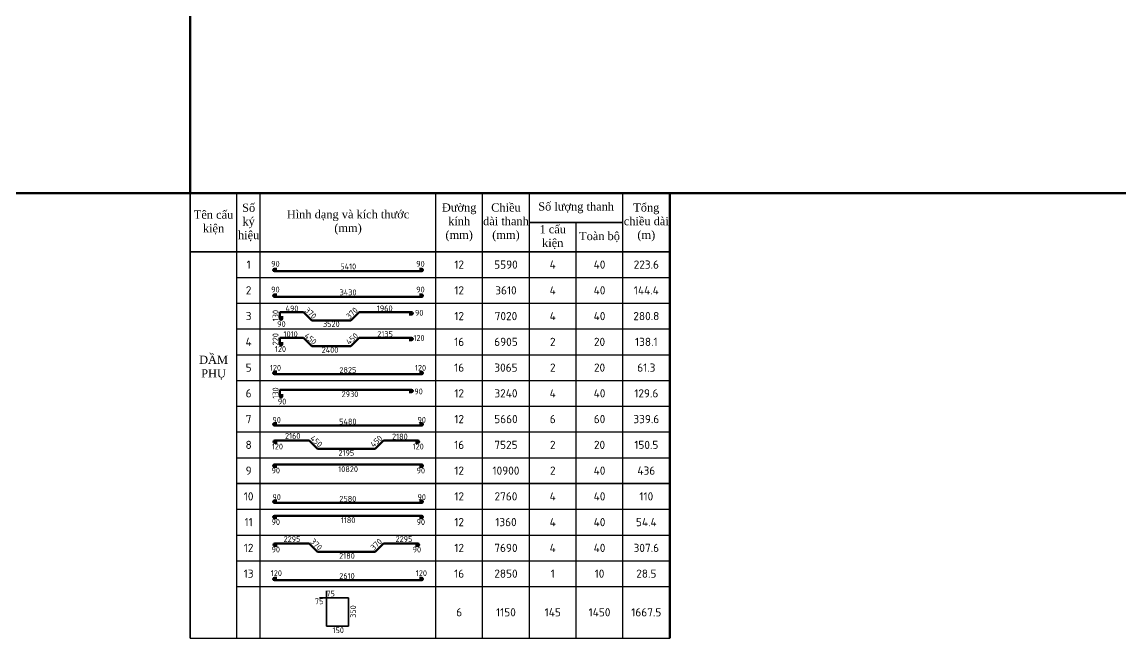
# Model space of a CAD drawing. Header units: millimetres. Extents: x 0 to 4970, y -594 to 1412.
# Drawn here: x 2208.1 to 2677.5, y -50.4 to 212.8 of the extents above; entities that cross this region are included whole.
import ezdxf

# ---------------------------------------------------------------- set-up
doc = ezdxf.new("R2010")
doc.units = ezdxf.units.MM
doc.header["$LTSCALE"] = 0.35
doc.header["$PDMODE"] = 3
doc.layers.get('0').update_dxf_attribs({"lineweight": 50})
for name, color, linetype, lineweight in [('0.35', 7, 'Continuous', 35), ('Cot Dai', 7, 'Continuous', 35), ('Cot thep', 2, 'Continuous', 70), ('Kich Thuoc', 1, 'Continuous', 20), ('Text', 40, 'Continuous', 20)]:
    doc.layers.add(name, color=color, linetype=linetype, lineweight=lineweight)
doc.styles.get("Standard").update_dxf_attribs({"font": 'isocpeur.ttf'})
doc.styles.add('vNTNS', font='times.ttf')
doc.dimstyles.new('Dim50KT', dxfattribs={"dimtxt": 2.5, "dimasz": 1.5, "dimexe": 1.25, "dimexo": 0.625, "dimtad": 1, "dimlfac": 50, "dimtxsty": 'Standard', "dimblk": 'ARCHTICK', "dimcen": 2.5, "dimse1": 1, "dimse2": 1, "dimsd1": 1, "dimsd2": 1, "dimadec": 0, "dimazin": 0, "dimtfac": 1, "dimtmove": 0, "dimatfit": 3, "dimfxl": 1, "dimarcsym": 0})

# ---------------------------------------------------------------- blocks, each defined once
blk = doc.blocks.new('*D682')
at = {"layer": 'Defpoints', "color": 0}
for p in [(2292.82, 110.43), (2402.32, 110.43), (2402.32, 106.45)]:
    blk.add_point(p, dxfattribs=at)
at = {"layer": 'Kich Thuoc', "color": 0, "insert": (2347.57, 108.32), "char_height": 2.5, "attachment_point": 5}
blk.add_mtext('5410', dxfattribs=at)
blk = doc.blocks.new('_ArchTick')
at = {"color": 0, "linetype": 'ByBlock', "const_width": 0.15}
blk.add_lwpolyline([(-0.5, -0.5), (0.5, 0.5)], dxfattribs=at)
blk = doc.blocks.new('*D675')
at = {"layer": 'Defpoints', "color": 0}
for p in [(2315.16, 99.59), (2379.89, 99.59), (2379.89, 95.38)]:
    blk.add_point(p, dxfattribs=at)
at = {"layer": 'Kich Thuoc', "color": 0, "insert": (2347.52, 97.26), "char_height": 2.5, "attachment_point": 5}
blk.add_mtext('3430', dxfattribs=at)
blk = doc.blocks.new('*D676')
at = {"layer": 'Defpoints', "color": 0}
for p in [(2318.36, 55.58), (2318.36, 52.98), (2318.36, 52.98)]:
    blk.add_point(p, dxfattribs=at)
at = {"layer": 'Kich Thuoc', "color": 0, "insert": (2316.49, 54.28), "char_height": 2.5, "attachment_point": 5, "rotation": 90}
blk.add_mtext('130', dxfattribs=at)
blk = doc.blocks.new('*D677')
at = {"layer": 'Defpoints', "color": 0}
for p in [(2292.6, 66.35), (2402.2, 66.35), (2402.2, 62.23)]:
    blk.add_point(p, dxfattribs=at)
at = {"layer": 'Kich Thuoc', "color": 0, "insert": (2347.4, 64.1), "char_height": 2.5, "attachment_point": 5}
blk.add_mtext('2825', dxfattribs=at)
blk = doc.blocks.new('*D678')
at = {"layer": 'Defpoints', "color": 0}
for p in [(2325.42, -12.77), (2368.67, -12.77), (2368.67, -17.15)]:
    blk.add_point(p, dxfattribs=at)
at = {"layer": 'Kich Thuoc', "color": 0, "insert": (2347.04, -15.28), "char_height": 2.5, "attachment_point": 5}
blk.add_mtext('2180', dxfattribs=at)
blk = doc.blocks.new('*D679')
at = {"layer": 'Defpoints', "color": 0}
for p in [(2330.08, -9.23), (2335.28, -14.23), (2335.28, -14.23)]:
    blk.add_point(p, dxfattribs=at)
at = {"layer": 'Kich Thuoc', "color": 0, "insert": (2333.98, -10.38), "char_height": 2.5, "attachment_point": 5, "rotation": 316.1233}
blk.add_mtext('370', dxfattribs=at)
blk = doc.blocks.new('*D680')
at = {"layer": 'Defpoints', "color": 0}
for p in [(2363.44, -9.23), (2358.24, -14.23), (2358.24, -14.23)]:
    blk.add_point(p, dxfattribs=at)
at = {"layer": 'Kich Thuoc', "color": 0, "insert": (2359.54, -10.38), "char_height": 2.5, "attachment_point": 5, "rotation": 43.8767}
blk.add_mtext('370', dxfattribs=at)
blk = doc.blocks.new('*D681')
at = {"layer": 'Defpoints', "color": 0}
for p in [(2325.42, -21.36), (2368.67, -21.36), (2368.67, -25.74)]:
    blk.add_point(p, dxfattribs=at)
at = {"layer": 'Kich Thuoc', "color": 0, "insert": (2347.04, -23.87), "char_height": 2.5, "attachment_point": 5}
blk.add_mtext('2610', dxfattribs=at)
blk = doc.blocks.new('*D683')
at = {"layer": 'Defpoints', "color": 0}
for p in [(2349.78, 92.91), (2376.57, 92.91), (2376.57, 88.56)]:
    blk.add_point(p, dxfattribs=at)
at = {"layer": 'Kich Thuoc', "color": 0, "insert": (2363.18, 90.43), "char_height": 2.5, "attachment_point": 5}
blk.add_mtext('1960', dxfattribs=at)
blk = doc.blocks.new('*D684')
at = {"layer": 'Defpoints', "color": 0}
for p in [(2318.36, 88.66), (2318.36, 86.06), (2318.36, 86.06)]:
    blk.add_point(p, dxfattribs=at)
at = {"layer": 'Kich Thuoc', "color": 0, "insert": (2316.49, 87.36), "char_height": 2.5, "attachment_point": 5, "rotation": 90}
blk.add_mtext('130', dxfattribs=at)
blk = doc.blocks.new('*D685')
at = {"layer": 'Defpoints', "color": 0}
for p in [(2316.13, 88.52), (2330.93, 88.52), (2330.93, 88.52)]:
    blk.add_point(p, dxfattribs=at)
at = {"layer": 'Kich Thuoc', "color": 0, "insert": (2323.53, 90.39), "char_height": 2.5, "attachment_point": 5}
blk.add_mtext('490', dxfattribs=at)
blk = doc.blocks.new('*D686')
at = {"layer": 'Defpoints', "color": 0}
for p in [(2327.62, 89.55), (2332.82, 84.55), (2332.82, 84.55)]:
    blk.add_point(p, dxfattribs=at)
at = {"layer": 'Kich Thuoc', "color": 0, "insert": (2331.52, 88.4), "char_height": 2.5, "attachment_point": 5, "rotation": 316.1233}
blk.add_mtext('370', dxfattribs=at)
blk = doc.blocks.new('*D687')
at = {"layer": 'Defpoints', "color": 0}
for p in [(2353.06, 89.55), (2347.86, 84.55), (2347.86, 84.55)]:
    blk.add_point(p, dxfattribs=at)
at = {"layer": 'Kich Thuoc', "color": 0, "insert": (2349.16, 88.4), "char_height": 2.5, "attachment_point": 5, "rotation": 43.8767}
blk.add_mtext('370', dxfattribs=at)
blk = doc.blocks.new('*D688')
at = {"layer": 'Defpoints', "color": 0}
for p in [(2305.74, 85.79), (2374.94, 85.79), (2374.94, 81.86)]:
    blk.add_point(p, dxfattribs=at)
at = {"layer": 'Kich Thuoc', "color": 0, "insert": (2340.34, 83.74), "char_height": 2.5, "attachment_point": 5}
blk.add_mtext('3520', dxfattribs=at)
blk = doc.blocks.new('*D689')
at = {"layer": 'Defpoints', "color": 0}
for p in [(2318.36, 79.46), (2318.36, 75.06), (2318.36, 75.06)]:
    blk.add_point(p, dxfattribs=at)
at = {"layer": 'Kich Thuoc', "color": 0, "insert": (2316.49, 77.26), "char_height": 2.5, "attachment_point": 5, "rotation": 90}
blk.add_mtext('220', dxfattribs=at)
blk = doc.blocks.new('*D690')
at = {"layer": 'Defpoints', "color": 0}
for p in [(2312.92, 77.58), (2332.98, 77.58), (2332.98, 77.58)]:
    blk.add_point(p, dxfattribs=at)
at = {"layer": 'Kich Thuoc', "color": 0, "insert": (2322.95, 79.46), "char_height": 2.5, "attachment_point": 5}
blk.add_mtext('1010', dxfattribs=at)
blk = doc.blocks.new('*D691')
at = {"layer": 'Defpoints', "color": 0}
for p in [(2327.02, 78.95), (2333.42, 73.15), (2333.42, 73.15)]:
    blk.add_point(p, dxfattribs=at)
at = {"layer": 'Kich Thuoc', "color": 0, "insert": (2331.48, 77.44), "char_height": 2.5, "attachment_point": 5, "rotation": 317.8156}
blk.add_mtext('450', dxfattribs=at)
blk = doc.blocks.new('*D692')
at = {"layer": 'Defpoints', "color": 0}
for p in [(2315.8, 74.87), (2363.74, 74.87), (2363.74, 70.81)]:
    blk.add_point(p, dxfattribs=at)
at = {"layer": 'Kich Thuoc', "color": 0, "insert": (2339.77, 72.68), "char_height": 2.5, "attachment_point": 5}
blk.add_mtext('2400', dxfattribs=at)
blk = doc.blocks.new('*D693')
at = {"layer": 'Defpoints', "color": 0}
for p in [(2353.66, 78.95), (2347.26, 73.15), (2347.26, 73.15)]:
    blk.add_point(p, dxfattribs=at)
at = {"layer": 'Kich Thuoc', "color": 0, "insert": (2349.2, 77.44), "char_height": 2.5, "attachment_point": 5, "rotation": 42.1844}
blk.add_mtext('450', dxfattribs=at)
blk = doc.blocks.new('*D694')
at = {"layer": 'Defpoints', "color": 0}
for p in [(2341.97, 77.6), (2384.67, 77.6), (2384.67, 77.6)]:
    blk.add_point(p, dxfattribs=at)
at = {"layer": 'Kich Thuoc', "color": 0, "insert": (2363.32, 79.48), "char_height": 2.5, "attachment_point": 5}
blk.add_mtext('2135', dxfattribs=at)
blk = doc.blocks.new('*D695')
at = {"layer": 'Defpoints', "color": 0}
for p in [(2319.06, 55.6), (2377.56, 55.6), (2377.56, 51.93)]:
    blk.add_point(p, dxfattribs=at)
at = {"layer": 'Kich Thuoc', "color": 0, "insert": (2348.31, 53.8), "char_height": 2.5, "attachment_point": 5}
blk.add_mtext('2930', dxfattribs=at)
blk = doc.blocks.new('*D696')
at = {"layer": 'Defpoints', "color": 0}
for p in [(2292.6, 44.35), (2402.2, 44.35), (2402.2, 40.23)]:
    blk.add_point(p, dxfattribs=at)
at = {"layer": 'Kich Thuoc', "color": 0, "insert": (2347.4, 42.1), "char_height": 2.5, "attachment_point": 5}
blk.add_mtext('5480', dxfattribs=at)
blk = doc.blocks.new('*D697')
at = {"layer": 'Defpoints', "color": 0}
for p in [(2302.2, 38.46), (2345.45, 38.46), (2345.45, 34.08)]:
    blk.add_point(p, dxfattribs=at)
at = {"layer": 'Kich Thuoc', "color": 0, "insert": (2323.83, 35.96), "char_height": 2.5, "attachment_point": 5}
blk.add_mtext('2160', dxfattribs=at)
blk = doc.blocks.new('*D698')
at = {"layer": 'Defpoints', "color": 0}
for p in [(2329.48, 35.17), (2335.88, 29.37), (2335.88, 29.37)]:
    blk.add_point(p, dxfattribs=at)
at = {"layer": 'Kich Thuoc', "color": 0, "insert": (2333.94, 33.66), "char_height": 2.5, "attachment_point": 5, "rotation": 317.8156}
blk.add_mtext('450', dxfattribs=at)
blk = doc.blocks.new('*D699')
at = {"layer": 'Defpoints', "color": 0}
for p in [(2364.04, 35.17), (2357.64, 29.37), (2357.64, 29.37)]:
    blk.add_point(p, dxfattribs=at)
at = {"layer": 'Kich Thuoc', "color": 0, "insert": (2359.58, 33.66), "char_height": 2.5, "attachment_point": 5, "rotation": 42.1844}
blk.add_mtext('450', dxfattribs=at)
blk = doc.blocks.new('*D700')
at = {"layer": 'Defpoints', "color": 0}
for p in [(2303.43, -9.96), (2343.65, -9.96), (2343.65, -9.96)]:
    blk.add_point(p, dxfattribs=at)
at = {"layer": 'Kich Thuoc', "color": 0, "insert": (2323.54, -8.09), "char_height": 2.5, "attachment_point": 5}
blk.add_mtext('2295', dxfattribs=at)
blk = doc.blocks.new('*D702')
at = {"layer": 'Defpoints', "color": 0}
for p in [(2347.86, 33.8), (2391.43, 33.8), (2391.43, 33.8)]:
    blk.add_point(p, dxfattribs=at)
at = {"layer": 'Kich Thuoc', "color": 0, "insert": (2369.65, 35.68), "char_height": 2.5, "attachment_point": 5}
blk.add_mtext('2180', dxfattribs=at)
blk = doc.blocks.new('*D701')
at = {"layer": 'Defpoints', "color": 0}
for p in [(2324.82, 31.3), (2368.7, 31.3), (2368.7, 26.83)]:
    blk.add_point(p, dxfattribs=at)
at = {"layer": 'Kich Thuoc', "color": 0, "insert": (2346.76, 28.7), "char_height": 2.5, "attachment_point": 5}
blk.add_mtext('2195', dxfattribs=at)
blk = doc.blocks.new('*D703')
at = {"layer": 'Defpoints', "color": 0}
for p in [(2239.33, 21.63), (2455.73, 21.63), (2455.73, 19.87)]:
    blk.add_point(p, dxfattribs=at)
at = {"layer": 'Kich Thuoc', "color": 0, "insert": (2347.53, 21.75), "char_height": 2.5, "attachment_point": 5}
blk.add_mtext('10820', dxfattribs=at)
blk = doc.blocks.new('*D704')
at = {"layer": 'Defpoints', "color": 0}
for p in [(2292.6, 11.35), (2402.2, 11.35), (2402.2, 7.23)]:
    blk.add_point(p, dxfattribs=at)
at = {"layer": 'Kich Thuoc', "color": 0, "insert": (2347.4, 9.1), "char_height": 2.5, "attachment_point": 5}
blk.add_mtext('2580', dxfattribs=at)
blk = doc.blocks.new('*D705')
at = {"layer": 'Defpoints', "color": 0}
for p in [(2335.69, -1.93), (2359.37, -1.93), (2359.37, -1.93)]:
    blk.add_point(p, dxfattribs=at)
at = {"layer": 'Kich Thuoc', "color": 0, "insert": (2347.53, -0.06), "char_height": 2.5, "attachment_point": 5}
blk.add_mtext('1180', dxfattribs=at)
blk = doc.blocks.new('*D706')
at = {"layer": 'Defpoints', "color": 0}
for p in [(2351.3, -9.96), (2391.51, -9.96), (2391.51, -9.96)]:
    blk.add_point(p, dxfattribs=at)
at = {"layer": 'Kich Thuoc', "color": 0, "insert": (2371.4, -8.09), "char_height": 2.5, "attachment_point": 5}
blk.add_mtext('2295', dxfattribs=at)
blk = doc.blocks.new('*D707')
at = {"layer": 'Defpoints', "color": 0}
for p in [(2321.66, -44.52), (2364.92, -44.52), (2364.92, -48.9)]:
    blk.add_point(p, dxfattribs=at)
at = {"layer": 'Kich Thuoc', "color": 0, "insert": (2343.29, -47.03), "char_height": 2.5, "attachment_point": 5}
blk.add_mtext('150', dxfattribs=at)
blk = doc.blocks.new('*D708')
at = {"layer": 'Defpoints', "color": 0}
for p in [(2351.52, -37.77), (2351.52, -40.37), (2351.52, -40.37)]:
    blk.add_point(p, dxfattribs=at)
at = {"layer": 'Kich Thuoc', "color": 0, "insert": (2349.65, -39.07), "char_height": 2.5, "attachment_point": 5, "rotation": 90}
blk.add_mtext('350', dxfattribs=at)

msp = doc.modelspace()

# ---------------------------------------------------------------- linework, layer by layer
msp.add_line((2484.991956, -50.361783), (2484.991956, 139.638217))
for points in [[(1741.949444, 580.785388), (2279.991956, 580.785388), (2279.991956, 139.638217), (1741.949444, 139.638217)], [(2279.991956, 580.785388), (2818.034468, 580.785388), (2818.034468, 139.638217), (2279.991956, 139.638217)]]:
    msp.add_lwpolyline(points, close=True)
at = {"layer": '0.35'}
for p, q in [((2279.991956, -50.361783), (2279.991956, 139.638217)), ((2464.991956, 127.138217), (2424.991956, 127.138217)), ((2279.991956, 114.638217), (2484.991956, 114.638217)), ((2299.991956, 15.638217), (2484.991956, 15.638217))]:
    msp.add_line(p, q, dxfattribs=at)
at = {"layer": '0.35', "lineweight": 25}
for p, q in [((2299.991956, -50.361783), (2299.991956, 139.638217)), ((2309.991956, -50.361783), (2309.991956, 139.638217)), ((2384.991956, -50.361783), (2384.991956, 139.638217)), ((2404.991956, -50.361783), (2404.991956, 139.638217)), ((2424.991956, -50.361783), (2424.991956, 139.638217)), ((2464.991956, -50.361783), (2464.991956, 139.638217)), ((2444.991956, 114.638217), (2444.991956, 127.138217)), ((2444.991956, 114.638217), (2444.991956, 127.138217)), ((2444.991956, -50.361783), (2444.991956, 114.638217)), ((2299.991956, 103.638217), (2484.991956, 103.638217)), ((2299.991956, 92.638217), (2484.991956, 92.638217)), ((2299.991956, 81.638217), (2484.991956, 81.638217)), ((2299.991956, 70.638217), (2484.991956, 70.638217)), ((2299.991956, 59.638217), (2484.991956, 59.638217)), ((2299.991956, 48.638217), (2484.991956, 48.638217)), ((2299.991956, 37.638217), (2484.991956, 37.638217)), ((2299.991956, 26.638217), (2484.991956, 26.638217)), ((2299.991956, 4.638217), (2484.991956, 4.638217)), ((2299.991956, -6.361783), (2484.991956, -6.361783)), ((2299.991956, -17.361783), (2484.991956, -17.361783)), ((2299.991956, -28.361783), (2484.991956, -28.361783)), ((2279.991956, -50.361783), (2484.991956, -50.361783))]:
    msp.add_line(p, q, dxfattribs=at)
at = {"layer": 'Cot Dai'}
for p, q in [((2338.285501, -30.147335), (2338.285501, -45.251452)), ((2347.725077, -33.147335), (2335.285501, -33.147335)), ((2347.725077, -45.251452), (2347.725077, -33.147335)), ((2338.285501, -45.251452), (2347.725077, -45.251452))]:
    msp.add_line(p, q, dxfattribs=at)
at = {"layer": 'Cot thep'}
for p, q in [((2316.03175, 107.357118), (2317.03175, 107.357118)), ((2316.03175, 106.357118), (2379.03175, 106.357118)), ((2379.03175, 107.357118), (2378.03175, 107.357118)), ((2316.03175, 96.357118), (2317.03175, 96.357118)), ((2316.03175, 95.357118), (2379.03175, 95.357118)), ((2379.03175, 96.357118), (2378.03175, 96.357118)), ((2318.364324, 86.064145), (2318.364324, 88.821017)), ((2318.364324, 88.821017), (2328.454527, 88.821017)), ((2319.364324, 86.064145), (2319.364324, 87.064145)), ((2328.454527, 88.821017), (2331.990061, 85.285483)), ((2331.990061, 85.285483), (2348.688154, 85.285483)), ((2348.688154, 85.285483), (2352.223688, 88.821017)), ((2352.223688, 88.821017), (2374.627525, 88.821017)), ((2374.627525, 87.821017), (2373.627525, 87.821017)), ((2318.364324, 75.064145), (2318.364324, 77.821017)), ((2318.364324, 77.821017), (2328.454527, 77.821017)), ((2319.364324, 75.064145), (2319.364324, 76.064145)), ((2328.454527, 77.821017), (2331.990061, 74.285483)), ((2348.688154, 74.285483), (2352.223688, 77.821017)), ((2352.223688, 77.821017), (2374.627525, 77.821017)), ((2374.627525, 76.821017), (2373.627525, 76.821017)), ((2331.990061, 74.285483), (2348.688154, 74.285483)), ((2316.03175, 63.357118), (2317.03175, 63.357118)), ((2316.03175, 62.357118), (2379.03175, 62.357118)), ((2379.03175, 63.357118), (2378.03175, 63.357118)), ((2318.364324, 52.823868), (2318.364324, 55.580739)), ((2318.364324, 55.580739), (2374.627525, 55.580739)), ((2319.364324, 52.823868), (2319.364324, 53.823868)), ((2374.627525, 54.580739), (2373.627525, 54.580739)), ((2316.03175, 41.357118), (2317.03175, 41.357118)), ((2316.03175, 40.357118), (2379.03175, 40.357118)), ((2379.03175, 41.357118), (2378.03175, 41.357118)), ((2316.16977, 34.036591), (2330.910933, 34.036591)), ((2316.16977, 33.036591), (2317.16977, 33.036591)), ((2330.910933, 34.036591), (2334.446467, 30.501057)), ((2362.604571, 34.036591), (2359.069037, 30.501057)), ((2377.345735, 34.036591), (2362.604571, 34.036591)), ((2377.345735, 33.036591), (2376.345735, 33.036591)), ((2334.446467, 30.501057), (2359.069037, 30.501057)), ((2316.03175, 23.796026), (2379.03175, 23.796026)), ((2316.03175, 22.796026), (2317.03175, 22.796026)), ((2379.03175, 22.796026), (2378.03175, 22.796026)), ((2316.03175, 8.357118), (2317.03175, 8.357118)), ((2316.03175, 7.357118), (2379.03175, 7.357118)), ((2379.03175, 8.357118), (2378.03175, 8.357118)), ((2316.03175, 1.796026), (2379.03175, 1.796026)), ((2316.03175, 0.796026), (2317.03175, 0.796026)), ((2379.03175, 0.796026), (2378.03175, 0.796026)), ((2316.16977, -9.963409), (2330.910933, -9.963409)), ((2316.16977, -10.963409), (2317.16977, -10.963409)), ((2330.910933, -9.963409), (2334.446467, -13.498943)), ((2334.446467, -13.498943), (2359.069037, -13.498943)), ((2362.604571, -9.963409), (2359.069037, -13.498943)), ((2377.345735, -9.963409), (2362.604571, -9.963409)), ((2377.345735, -10.963409), (2376.345735, -10.963409)), ((2316.03175, -24.642882), (2317.03175, -24.642882)), ((2316.03175, -25.642882), (2379.03175, -25.642882)), ((2379.03175, -24.642882), (2378.03175, -24.642882))]:
    msp.add_line(p, q, dxfattribs=at)
for centre, start, end in [((2316.03175, 106.857118), 90, 270), ((2379.03175, 106.857118), 270, 90), ((2316.03175, 95.857118), 90, 270), ((2379.03175, 95.857118), 270, 90), ((2318.864324, 86.064145), 180, 0), ((2374.627525, 88.321017), 270, 90), ((2374.627525, 77.321017), 270, 90), ((2318.864324, 75.064145), 180, 0), ((2316.03175, 62.857118), 90, 270), ((2379.03175, 62.857118), 270, 90), ((2318.864324, 52.823868), 180, 0), ((2374.627525, 55.080739), 270, 90), ((2316.03175, 40.857118), 90, 270), ((2379.03175, 40.857118), 270, 90), ((2316.16977, 33.536591), 90, 270), ((2377.345735, 33.536591), 270, 90), ((2316.03175, 23.296026), 90, 270), ((2379.03175, 23.296026), 270, 90), ((2316.03175, 7.857118), 90, 270), ((2379.03175, 7.857118), 270, 90), ((2316.03175, 1.296026), 90, 270), ((2379.03175, 1.296026), 270, 90), ((2316.16977, -10.463409), 90, 270), ((2377.345735, -10.463409), 270, 90), ((2316.03175, -25.142882), 90, 270), ((2379.03175, -25.142882), 270, 90)]:
    msp.add_arc(centre, 0.5, start, end, dxfattribs=at)

# ---------------------------------------------------------------- texts
at = {"layer": 'Cot thep', "char_height": 3.5, "width": 10, "attachment_point": 5}
for s, insert in [('1', (2304.991956, 109.138217)), ('2', (2304.991956, 98.138217)), ('3', (2304.991956, 87.138217)), ('4', (2304.991956, 76.138217)), ('5', (2304.991956, 65.138217)), ('6', (2304.991956, 54.138217)), ('7', (2304.991956, 43.138217)), ('8', (2304.991956, 32.138217)), ('9', (2304.991956, 21.138217)), ('10', (2304.991956, 10.138217)), ('11', (2304.991956, -0.861783)), ('12', (2304.991956, -11.861783)), ('13', (2304.991956, -22.861783))]:
    msp.add_mtext(s, dxfattribs=dict(at, insert=insert))
at = {"layer": 'Kich Thuoc', "char_height": 2.5, "width": 3.45107973}
for s, insert, attachment_point in [('90', (2314.629646, 110.727292), 1), ('90', (2376.629646, 110.727292), 1), ('90', (2314.629646, 99.727292), 1), ('90', (2376.629646, 99.727292), 1), ('90', (2376.100038, 89.810856), 1), ('90', (2317.200339, 84.999536), 1), ('120', (2375.43861, 79.038632), 1), ('120', (2316.240913, 74.325915), 1), ('120', (2314.087934, 66.290886), 1), ('120', (2376.103966, 66.290886), 1), ('90', (2317.472277, 51.885453), 1), ('90', (2375.833354, 56.194669), 1), ('90', (2315.161665, 44.071965), 1), ('90', (2377.161665, 44.071965), 1), ('120', (2314.921357, 32.666253), 1), ('120', (2375.097322, 32.666253), 1), ('90', (2314.783337, 22.425688), 1), ('90', (2376.783337, 22.425688), 1), ('90', (2315.161665, 11.071965), 1), ('90', (2377.161665, 11.071965), 1), ('90', (2314.783337, 0.425688), 1), ('90', (2376.783337, 0.425688), 1), ('90', (2314.783337, -11.333747), 1), ('90', (2375.097322, -11.333747), 1), ('120', (2314.479737, -21.388959), 1), ('120', (2376.479737, -21.388959), 1), ('75', (2341.847543, -30.112291), 3), ('75', (2336.950201, -33.415831), 3)]:
    msp.add_mtext(s, dxfattribs=dict(at, insert=insert, attachment_point=attachment_point))
at = {"layer": 'Text', "char_height": 3.5, "attachment_point": 5, "style": 'vNTNS'}
for s, insert, width in [('Tên cấu kiện', (2289.991956, 127.138217), 20), ('Số ký hiệu', (2304.991956, 127.138217), 10), ('Hình dạng và kích thước\\P(mm)', (2347.491956, 127.138217), 75), ('Đường kính (mm)', (2394.991956, 127.138217), 20), ('Chiều dài thanh\\P(mm)', (2414.991956, 127.138217), 20), ('Số lượng thanh', (2444.991956, 133.388217), 40), ('Tổng chiều dài\\P(m)', (2474.991956, 127.138217), 20), ('1 cấu kiện', (2434.991956, 120.888217), 20), ('Toàn bộ', (2454.991956, 120.888217), 20), ('DẦM\\PPHỤ', (2289.991956, 65.138217), 20)]:
    msp.add_mtext(s, dxfattribs=dict(at, insert=insert, width=width))
at = {"layer": 'Text', "color": 6, "char_height": 3.5, "width": 20, "attachment_point": 5}
for insert in [(2394.991956, 109.138217), (2394.991956, 98.138217), (2394.991956, 87.138217), (2394.991956, 54.138217), (2394.991956, 43.138217), (2394.991956, 21.138217), (2394.991956, 10.138217), (2394.991956, -0.861783), (2394.991956, -11.861783)]:
    msp.add_mtext('12', dxfattribs=dict(at, insert=insert))
at = {"layer": 'Text', "char_height": 3.5, "width": 20, "attachment_point": 5}
for s, insert in [('5590', (2414.991956, 109.138217)), ('4', (2434.991956, 109.138217)), ('40', (2454.991956, 109.138217)), ('223.6', (2474.991956, 109.138217)), ('3610', (2414.991956, 98.138217)), ('4', (2434.991956, 98.138217)), ('40', (2454.991956, 98.138217)), ('144.4', (2474.991956, 98.138217)), ('7020', (2414.991956, 87.138217)), ('4', (2434.991956, 87.138217)), ('40', (2454.991956, 87.138217)), ('280.8', (2474.991956, 87.138217)), ('6905', (2414.991956, 76.138217)), ('2', (2434.991956, 76.138217)), ('20', (2454.991956, 76.138217)), ('138.1', (2474.991956, 76.138217)), ('3065', (2414.991956, 65.138217)), ('2', (2434.991956, 65.138217)), ('20', (2454.991956, 65.138217)), ('61.3', (2474.991956, 65.138217)), ('3240', (2414.991956, 54.138217)), ('4', (2434.991956, 54.138217)), ('40', (2454.991956, 54.138217)), ('129.6', (2474.991956, 54.138217)), ('5660', (2414.991956, 43.138217)), ('6', (2434.991956, 43.138217)), ('60', (2454.991956, 43.138217)), ('339.6', (2474.991956, 43.138217)), ('7525', (2414.991956, 32.138217)), ('2', (2434.991956, 32.138217)), ('20', (2454.991956, 32.138217)), ('150.5', (2474.991956, 32.138217)), ('10900', (2414.991956, 21.138217)), ('2', (2434.991956, 21.138217)), ('40', (2454.991956, 21.138217)), ('436', (2474.991956, 21.138217)), ('2760', (2414.991956, 10.138217)), ('4', (2434.991956, 10.138217)), ('40', (2454.991956, 10.138217)), ('110', (2474.991956, 10.138217)), ('1360', (2414.991956, -0.861783)), ('4', (2434.991956, -0.861783)), ('40', (2454.991956, -0.861783)), ('54.4', (2474.991956, -0.861783)), ('7690', (2414.991956, -11.861783)), ('4', (2434.991956, -11.861783)), ('40', (2454.991956, -11.861783)), ('307.6', (2474.991956, -11.861783)), ('2850', (2414.991956, -22.861783)), ('1', (2434.991956, -22.861783)), ('10', (2454.991956, -22.861783)), ('28.5', (2474.991956, -22.861783)), ('1150', (2414.991956, -39.361783)), ('145', (2434.991956, -39.361783)), ('1450', (2454.991956, -39.361783)), ('1667.5', (2474.991956, -39.361783))]:
    msp.add_mtext(s, dxfattribs=dict(at, insert=insert))
at = {"layer": 'Text', "color": 0, "char_height": 3.5, "width": 20, "attachment_point": 5}
for insert in [(2394.991956, 76.138217), (2394.991956, 65.138217), (2394.991956, 32.138217), (2394.991956, -22.861783)]:
    msp.add_mtext('16', dxfattribs=dict(at, insert=insert))
at = {"layer": 'Text', "color": 4, "insert": (2394.991956, -39.361783), "char_height": 3.5, "width": 20, "attachment_point": 5}
msp.add_mtext('6', dxfattribs=at)

# ---------------------------------------------------------------- dimensions: what is measured, and where the dimension line sits
at = {"layer": 'Kich Thuoc'}
for base, p1, p2, text, picture, middle in [((2402.316802, 106.445301), (2292.816802, 110.426855), (2402.316802, 110.426855), '5410', '*D682', (2347.566802, 108.320301)), ((2379.885762, 95.380726), (2315.155998, 99.589051), (2379.885762, 99.589051), '3430', '*D675', (2347.52088, 97.255726)), ((2330.933041, 88.519094), (2316.133041, 88.519094), (2330.933041, 88.519094), '490', '*D685', (2323.533041, 90.394094)), ((2376.573535, 88.559176), (2349.781797, 92.909848), (2376.573535, 92.909848), '1960', '*D683', (2363.177666, 90.434176)), ((2374.939108, 81.862866), (2305.739108, 85.794536), (2374.939108, 85.794536), '3520', '*D688', (2340.339108, 83.737866)), ((2332.982949, 77.58226), (2312.921908, 77.58226), (2332.982949, 77.58226), '1010', '*D690', (2322.952428, 79.45726)), ((2384.665866, 77.600203), (2341.973376, 77.600203), (2384.665866, 77.600203), '2135', '*D694', (2363.319621, 79.475203)), ((2402.202775, 62.22728), (2292.602775, 66.351742), (2402.202775, 66.351742), '2825', '*D677', (2347.402775, 64.10228)), ((2377.556786, 51.925846), (2319.056786, 55.598067), (2377.556786, 55.598067), '2930', '*D695', (2348.306786, 53.800846)), ((2345.45202, 34.08066), (2302.198648, 38.463905), (2345.45202, 38.463905), '2160', '*D697', (2323.825334, 35.95566)), ((2391.43212, 33.802831), (2347.860642, 33.802831), (2391.43212, 33.802831), '2180', '*D702', (2369.646381, 35.677831)), ((2368.696765, 26.828119), (2324.81874, 31.298266), (2368.696765, 31.298266), '2195', '*D701', (2346.757752, 28.703119)), ((2402.202775, 7.22728), (2292.602775, 11.351742), (2402.202775, 11.351742), '2580', '*D704', (2347.402775, 9.10228)), ((2359.368671, -1.93212), (2335.694828, -1.93212), (2359.368671, -1.93212), '1180', '*D705', (2347.53175, -0.05712)), ((2343.646571, -9.963409), (2303.434132, -9.963409), (2343.646571, -9.963409), '2295', '*D700', (2323.540352, -8.088409)), ((2391.507904, -9.963409), (2351.295466, -9.963409), (2391.507904, -9.963409), '2295', '*D706', (2371.401685, -8.088409)), ((2368.66942, -17.150008), (2325.416049, -12.766763), (2368.66942, -12.766763), '2180', '*D678', (2347.042735, -15.275008)), ((2368.66942, -25.741297), (2325.416049, -21.358052), (2368.66942, -21.358052), '2610', '*D681', (2347.042735, -23.866297)), ((2364.916957, -48.902518), (2321.663585, -44.519273), (2364.916957, -44.519273), '150', '*D707', (2343.290271, -47.027518))]:
    dim = msp.add_linear_dim(base=base, p1=p1, p2=p2, text=text, dimstyle='Dim50KT', dxfattribs=at)
    dim.commit()
    dim.dimension.update_dxf_attribs({"geometry": picture, "text_midpoint": middle})
for base, p1, p2, picture, middle in [((2318.364324, 86.064145), (2318.364324, 88.664145), (2318.364324, 86.064145), '*D684', (2318.364324, 87.364145)), ((2318.364324, 75.064145), (2318.364324, 79.464145), (2318.364324, 75.064145), '*D689', (2318.364324, 77.264145)), ((2318.364324, 52.980739), (2318.364324, 55.580739), (2318.364324, 52.980739), '*D676', (2318.364324, 54.280739))]:
    dim = msp.add_linear_dim(base=base, p1=p1, p2=p2, angle=90, dimstyle='Dim50KT', dxfattribs=at)
    dim.commit()
    dim.dimension.update_dxf_attribs({"geometry": picture, "text_midpoint": middle, "dimtype": 160})
for base, p1, p2, angle, text, picture, middle, dimtype in [((2332.822294, 84.55325), (2327.622294, 89.55325), (2332.822294, 84.55325), 316.12330271, '370', '*D686', (2330.222294, 87.05325), 161), ((2347.855921, 84.55325), (2353.055921, 89.55325), (2347.855921, 84.55325), 223.87669729, '370', '*D687', (2350.455921, 87.05325), 161), ((2333.422294, 73.15325), (2327.022294, 78.95325), (2333.422294, 73.15325), 317.81555668, '450', '*D691', (2330.222294, 76.05325), 161), ((2347.255921, 73.15325), (2353.655921, 78.95325), (2347.255921, 73.15325), 222.18444332, '450', '*D693', (2350.455921, 76.05325), 161), ((2335.8787, 29.368824), (2329.4787, 35.168824), (2335.8787, 29.368824), 317.81555668, '450', '*D698', (2332.6787, 32.268824), 161), ((2357.636804, 29.368824), (2364.036804, 35.168824), (2357.636804, 29.368824), 222.18444332, '450', '*D699', (2360.836804, 32.268824), 161), ((2335.2787, -14.231176), (2330.0787, -9.231176), (2335.2787, -14.231176), 316.12330271, '370', '*D679', (2332.6787, -11.731176), 161), ((2358.236804, -14.231176), (2363.436804, -9.231176), (2358.236804, -14.231176), 223.87669729, '370', '*D680', (2360.836804, -11.731176), 161), ((2351.521528, -40.36969), (2351.521528, -37.76969), (2351.521528, -40.36969), 90, '350', '*D708', (2351.521528, -39.06969), 160)]:
    dim = msp.add_linear_dim(base=base, p1=p1, p2=p2, angle=angle, text=text, dimstyle='Dim50KT', dxfattribs=at)
    dim.commit()
    dim.dimension.update_dxf_attribs({"geometry": picture, "text_midpoint": middle, "dimtype": dimtype})
dim = msp.add_aligned_dim(p1=(2315.803605, 74.874658), p2=(2363.744437, 74.874658), distance=-4.064972, text='2400', dimstyle='Dim50KT', dxfattribs=at)
dim.commit()
dim.dimension.update_dxf_attribs({"geometry": '*D692', "text_midpoint": (2339.774021, 72.684686)})
for base, p1, p2, picture, middle in [((2402.202775, 40.22728), (2292.602775, 44.351742), (2402.202775, 44.351742), '*D696', (2347.402775, 42.10228)), ((2455.73175, 19.874567), (2239.33175, 21.628843), (2455.73175, 21.628843), '*D703', (2347.53175, 21.749567))]:
    dim = msp.add_linear_dim(base=base, p1=p1, p2=p2, dimstyle='Dim50KT', dxfattribs=at)
    dim.commit()
    dim.dimension.update_dxf_attribs({"geometry": picture, "text_midpoint": middle})

doc.saveas('drawing.dxf')
